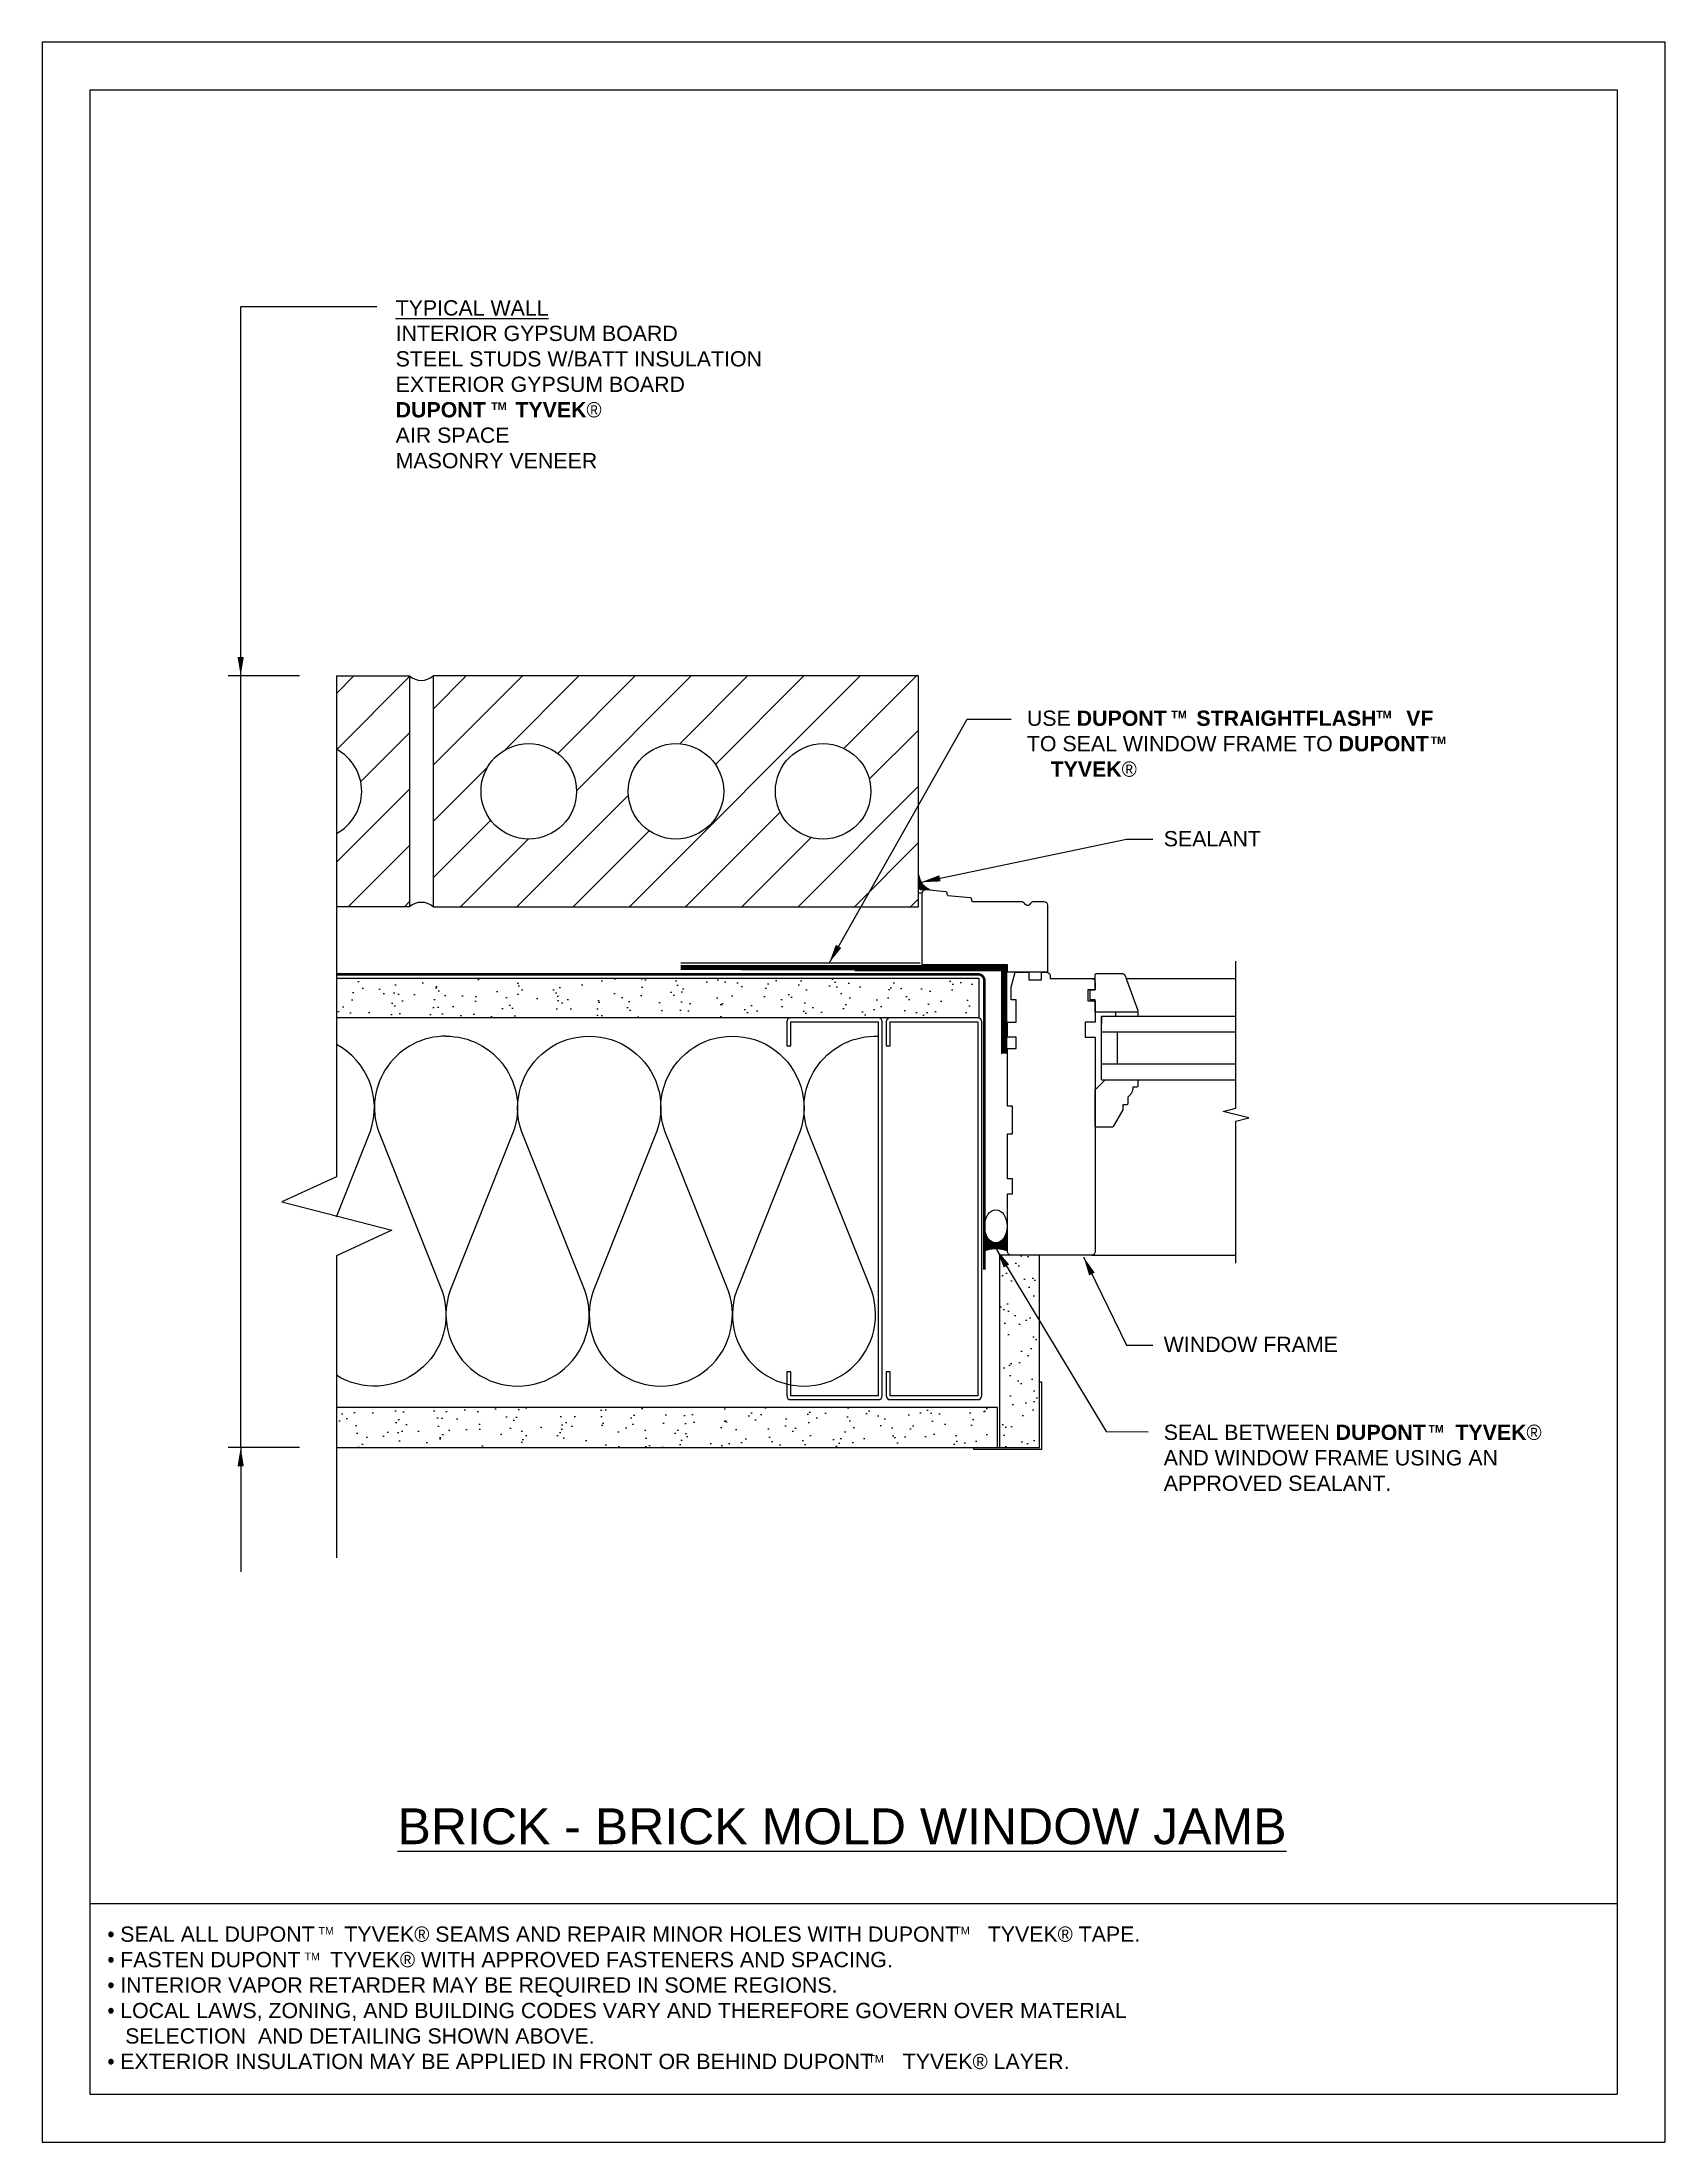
# Model space of a CAD drawing. Extents: x -129 to 26, y 0 to 100.
# Drawn here: x 0 to 25.5, y 0 to 33 of the extents above; entities that cross this region are included whole.
import ezdxf

# ---------------------------------------------------------------- set-up
doc = ezdxf.new("R2010")
doc.units = 0
doc.header["$LTSCALE"] = 1.5
doc.header["$MEASUREMENT"] = 0
doc.linetypes.add('DASHED', pattern=[0.75, 0.5, -0.25])
doc.layers.get('DEFPOINTS').update_dxf_attribs({"linetype": 'CONTINUOUS'})
for name, color, linetype in [('8X11-TTB$0$B', 7, 'CONTINUOUS'), ('A-ANNO-TXT0', 252, 'CONTINUOUS'), ('A-BACKER_ROD', 252, 'CONTINUOUS'), ('A-GYP_BOARD', 252, 'CONTINUOUS'), ('A-METAL_STUD', 252, 'CONTINUOUS'), ('A-WINDOW_FRAME', 252, 'CONTINUOUS'), ('BRICK', 13, 'CONTINUOUS'), ('HATCH', 252, 'CONTINUOUS'), ('INSULATION', 40, 'CONTINUOUS'), ('ROOFING', 7, 'CONTINUOUS'), ('STRUCTURE', 252, 'CONTINUOUS'), ('TEXT', 7, 'CONTINUOUS'), ('TYVEK', 160, 'DASHED')]:
    doc.layers.add(name, color=color, linetype=linetype)
doc.styles.add('DETAILS', font='sanss___.ttf', dxfattribs={"height": 1})
doc.dimstyles.new('TYVEKDETAILS', dxfattribs={"dimscale": 6, "dimtxt": 1.5, "dimasz": 0.1, "dimexe": 0.75, "dimexo": 0.75, "dimgap": 0.75, "dimtad": 0, "dimtih": 1, "dimtoh": 1, "dimdec": 4, "dimzin": 0, "dimtxsty": 'DETAILS', "dimcen": 0.0625, "dimazin": 3, "dimtfac": 1, "dimtdec": 4, "dimtofl": 0, "dimtmove": 0, "dimatfit": 3, "dimtolj": 1, "dimtzin": 0})

msp = doc.modelspace()

# ---------------------------------------------------------------- hatches: boundary and pattern name
at = {"layer": 'BRICK', "linetype": 'CONTINUOUS'}
h = msp.add_hatch(dxfattribs=at)
h.set_pattern_fill('_USER', color=256, scale=0.625, angle=45, style=0, pattern_type=0)
h.set_pattern_definition([(45, (16.64835551701162, -6.755702466342086), (-0.4419417382415922, 0.4419417382415922), [])])
h.paths.add_polyline_path([(13.77264092530825, 23.0372155189711), (6.147640925308252, 23.0372155189711), (6.147640925308252, 19.4122155189711), (13.77264092530825, 19.4122155189711)])
h.paths.add_polyline_path([(13.02264092530825, 21.2247155189711, -1), (11.52264092530825, 21.2247155189711, -1)], flags=16)
h.paths.add_polyline_path([(10.71014092530825, 21.2247155189711, -1), (9.210140925308252, 21.2247155189711, -1)], flags=16)
h.paths.add_polyline_path([(8.397640925308252, 21.2247155189711, -1), (6.897640925308252, 21.2247155189711, -1)], flags=16)
h.paths.add_polyline_path([(5.772640925308252, 23.0372155189711), (4.625016217791796, 23.0372155189711), (4.625016217791796, 21.88678171901996, -0.6005814939459402), (4.625016217791796, 20.56264931892224), (4.625016217791794, 19.4122155189711), (5.77264092530825, 19.4122155189711)])
at = {"layer": 'HATCH'}
h = msp.add_hatch(color=7, dxfattribs=at)
h.dxf.hatch_style = 1
edge = h.paths.add_edge_path()
edge.add_line((13.77263630962389, 19.68032708208441), (13.9512171217301, 19.68032708208441))
edge.add_arc((14.06323932589278, 19.95127541833065), 0.2931927269563021, 187.6209102440912, 247.5376023060598, ccw=False)
edge.add_line((13.77263630962389, 19.9123927476984), (13.77263630962389, 19.68032708208441))
h = msp.add_hatch(dxfattribs=at)
h.set_pattern_fill('AR-SAND,_O', color=256, scale=0.25, angle=90)
h.set_pattern_definition([(52.49999999999999, (-548.1720670244581, -1763.859294403787), (0.4817059422532897, -0.01574833952740207), [0, -0.38, 0, -0.425, 0, -0.40625]), (82.49999999999999, (-548.1720670244581, -1763.859294403787), (0.7055365163074351, 0.4424441763169317), [0, -0.205, 0, -0.3425, 0, -0.13125]), (122.5, (-548.1720670244581, -1764.166794403787), (0.001414763384241117, 0.7785354654378738), [0, -0.125, 0, -0.45, 0, -0.5875]), (132.5, (-548.1720670244581, -1764.166794403787), (0.2194188912335623, 0.7515316511430734), [0, -0.0625, 0, -0.295, 0, -0.3375])])
edge = h.paths.add_edge_path()
edge.add_line((4.625016217791796, 18.29048045528494), (14.71992041487255, 18.29048045528481))
edge.add_line((14.71992041487255, 18.29048045528481), (14.71992041487255, 17.66548045528481))
edge.add_line((14.71992041487255, 17.66548045528481), (4.625016217791796, 17.66548045528494))
h = msp.add_hatch(color=7, dxfattribs=at)
h.dxf.hatch_style = 1
edge = h.paths.add_edge_path()
edge.add_line((14.80801226392806, 13.9939072534732), (14.80801226392806, 14.3411278051085))
edge.add_ellipse((14.98541950319688, 14.34112780510829), major_axis=(-1.259211319253051e-17, -0.2056516063831713), ratio=0.8626591466456877, start_angle=-90, end_angle=90)
edge.add_line((15.16282674246581, 14.3411278051085), (15.1628267424657, 13.99603559839328))
edge.add_arc((14.98814117955436, 13.54124319399619), 0.4871870041235981, 428.9882393637051, 471.699126716756)
h = msp.add_hatch(dxfattribs=at)
h.set_pattern_fill('AR-SAND,_O', color=256, scale=0.25, angle=-1.272221872585407e-14)
h.set_pattern_definition([(217.5, (1797.196042747491, 573.7153033893636), (0.01574833952740192, -0.4817059422532897), [0, -0.38, 0, -0.425, 0, -0.40625]), (187.4999999999999, (1797.196042747491, 573.7153033893636), (-0.4424441763169319, -0.705536516307435), [0, -0.205, 0, -0.3425, 0, -0.13125]), (147.4999999999999, (1797.503542747491, 573.7153033893636), (-0.7785354654378738, -0.001414763384240878), [0, -0.1249999999999999, 0, -0.4499999999999995, 0, -0.587499999999999]), (137.4999999999999, (1797.503542747491, 573.7153033893636), (-0.7515316511430734, -0.2194188912335621), [0, -0.0625, 0, -0.295, 0, -0.3375])])
h.paths.add_polyline_path([(15.04626788841912, 10.91548045528481), (15.67126788841912, 10.91548045528481), (15.67126788841912, 13.93397109593844), (15.04626788841912, 13.93397109593844)])
h = msp.add_hatch(dxfattribs=at)
h.set_pattern_fill('AR-SAND,_O', color=256, scale=0.25, angle=90)
h.set_pattern_definition([(307.5, (-548.1095670244579, 1793.065255314356), (0.4817059422532897, 0.01574833952740201), [0, -0.3799999999999995, 0, -0.4249999999999995, 0, -0.4062499999999995]), (277.5, (-548.1095670244579, 1793.065255314356), (0.7055365163074351, -0.4424441763169318), [0, -0.205, 0, -0.3425, 0, -0.13125]), (237.5, (-548.1095670244579, 1793.372755314356), (0.001414763384241021, -0.7785354654378738), [0, -0.1249999999999999, 0, -0.4499999999999998, 0, -0.5874999999999996]), (227.5, (-548.1095670244579, 1793.372755314356), (0.2194188912335622, -0.7515316511430734), [0, -0.0625, 0, -0.295, 0, -0.3375])])
edge = h.paths.add_edge_path()
edge.add_line((4.625016217791796, 10.91548045528507), (15.01501788841912, 10.91548045528481))
edge.add_line((15.01501788841912, 10.91548045528481), (15.01501788841912, 11.54048045528481))
edge.add_line((15.01501788841912, 11.54048045528481), (4.625016217791796, 11.54048045528507))

# ---------------------------------------------------------------- linework, layer by layer
at = {"layer": '8X11-TTB$0$B', "color": 7}
for p, q in [((0.7499999999999893, 32.25), (0.75, 0.7499999999999964)), ((0.7499999999999893, 32.25), (24.75, 32.25000000000001)), ((24.75, 32.25000000000001), (24.75, 0.7499999999999964)), ((0.75, 3.749999999999996), (24.75, 3.749999999999996)), ((0.75, 0.7499999999999964), (24.75, 0.7499999999999964))]:
    msp.add_line(p, q, dxfattribs=at)
at = {"layer": 'A-ANNO-TXT0', "linetype": 'CONTINUOUS'}
for p, q in [((13.83143157970177, 19.62320797344395), (13.77264092530825, 19.62320797344395, 2.979996827461486e-09)), ((13.79735147489626, 19.68031888797689, 2.979996827461486e-09), (13.95364558009249, 19.68031888797689, 2.979996827461486e-09)), ((16.48892657970174, 18.28435609881104), (16.54798157970182, 18.28435609881104)), ((17.03327202004058, 18.28435609881104), (18.75932623694149, 18.28435609881104)), ((16.64640657970205, 17.69380609881114), (16.64640657970205, 17.57569609881126)), ((16.64640657970205, 17.69380609881114), (18.75931623694152, 17.69380609881114)), ((16.64640657970205, 16.69380609881114), (16.64640657970205, 17.69380609881114)), ((16.64640657970205, 17.44380609881114), (18.75931623694152, 17.44380609881114)), ((16.89640657970205, 16.94380609881114), (16.89640657970205, 17.44380609881114)), ((16.64640657970205, 16.96546109881115), (16.64640657970205, 17.08357109881127)), ((16.64640657970205, 16.94380609881114), (18.75931623694152, 16.94380609881114)), ((16.64640657970205, 16.69380609881114), (18.75931623694152, 16.69380609881114)), ((16.48892657970174, 13.93397109593844), (18.75932623694149, 13.93397109593844))]:
    msp.add_line(p, q, dxfattribs=at)
msp.add_lwpolyline([(18.75932623694149, 13.81089096085028), (18.75932623694149, 16.04392615585137), (18.95930623694136, 16.09394615585139), (18.55932623694144, 16.19392615585135), (18.75932623694149, 16.24392615585131), (18.75932623694149, 18.55548148094303)], dxfattribs=at)
for points in [[(15.30782657970195, 17.18199609593831), (15.30782657970195, 17.35916109593837), (15.17003157970186, 17.35916109593837), (15.17003157970186, 17.59538109593837), (15.30782657970195, 17.59538109593837), (15.30782657970195, 17.94971109593849), (15.22908657970203, 17.94971109593849), (15.22908657970203, 18.14656109593853), (15.28814157970174, 18.38278109593853), (15.50467657970177, 18.38278109593853), (15.50467657970177, 18.26467109593842), (15.70152657970203, 18.26467109593842), (15.70152657970203, 18.38278109593853), (15.78033507118636, 18.38278109593853, -0.3939104756149381), (15.83924621617444, 18.32784556449543), (15.83924621617444, 18.28435609881104), (16.48892657970174, 18.28435609881104, -0.4142135623730838), (16.54798157970191, 18.22530109881109), (16.54798157970191, 18.10719109881121), (16.42987157970202, 18.10719109881121), (16.42987157970202, 17.93002609881115), (16.54798157970191, 17.93002609881115), (16.54798157970191, 17.59538109593837), (16.39050157970206, 17.59538109593837), (16.39050157970206, 17.35916109593837), (16.54798157970191, 17.35916109593837), (16.54798157970191, 13.99302609593838, -0.414213562373095), (16.48892657970174, 13.93397109593844), (15.22908657970203, 13.93397109593844, -0.414213562373095), (15.17003157970186, 13.99302609593838), (15.17003157970186, 14.89853609593843), (15.24877157970178, 14.89853609593843), (15.24877157970178, 15.13475609593844), (15.17003157970186, 15.13475609593844), (15.17003157970186, 15.84341609593844), (15.24877157970178, 15.84341609593844), (15.24877157970178, 16.27648609593849), (15.17003157970186, 16.27648609593849), (15.17003157970186, 17.18199609593831)], [(17.05979157970233, 16.41821609881118), (17.05979157970233, 16.31979109881105, -0.414213562373095), (17.04010657970258, 16.30010609881106), (16.98105157970241, 16.30010609881106), (16.98105157970241, 16.22136609881114), (16.82762218904082, 15.95561859881105, -0.2679491924311219), (16.81057447896757, 15.94577609881117), (16.56766657970212, 15.94577609881117, -0.414213562373095), (16.54798157970237, 15.96546109881115), (16.54798157970237, 16.53632609881107), (16.70546157970222, 16.69380609881114), (17.19758657970243, 16.69380609881114, -0.414213562373095), (17.21727157970219, 16.67412109881116), (17.21727157970219, 16.59538109881101, -0.414213562373095), (17.19758657970243, 16.57569609881103), (17.13853157970226, 16.57569609881103, -0.2360679774997897)]]:
    msp.add_lwpolyline(points, format="xyb", close=True, dxfattribs=at)
msp.add_lwpolyline([(16.86690685717195, 17.75286109881109), (16.86690685717195, 17.69380609881114), (17.22123685717207, 17.69380609881114), (17.22123685717207, 17.75286109881109)], close=True, dxfattribs=at)
msp.add_arc((14.06324394157714, 19.95127541833065, 2.979996827461486e-09), 0.2931927269563021, 187.6209102440913, 247.5376023060599, dxfattribs=at)
at = {"layer": 'A-BACKER_ROD'}
msp.add_ellipse((14.98541950319688, 14.38875134917744), major_axis=(1.593632507873604e-17, 0.2602685349295112), ratio=0.68163152843992, dxfattribs=at)
at = {"layer": 'A-GYP_BOARD', "elevation": 2.979996827461446e-09}
for points in [[(4.625016217791796, 18.29048045528494), (14.71992041487255, 18.29048045528481), (14.71992041487255, 17.66548045528481), (4.625016217791796, 17.66548045528494)], [(4.625016217791796, 10.91548045528507), (15.01501788841912, 10.91548045528481), (15.01501788841912, 11.54048045528481), (4.625016217791796, 11.54048045528507)]]:
    msp.add_lwpolyline(points, dxfattribs=at)
for points in [[(15.04626788841912, 10.91548045528481), (15.67126788841912, 10.91548045528481), (15.67126788841912, 13.93397109593844), (15.04626788841912, 13.93397109593844)], [(14.64001788841912, 10.91548045528481), (15.67126788841912, 10.91548045528481), (15.67126788841912, 11.94673045528481), (15.70251788841912, 11.94673045528481), (15.70251788841912, 10.88423045528481), (14.64001788841912, 10.88423045528481)]]:
    msp.add_lwpolyline(points, close=True, dxfattribs=at)
at = {"layer": 'A-METAL_STUD', "elevation": 2.979996827461446e-09}
for points in [[(11.76501788841912, 12.10298045528481), (11.70251788841867, 12.10298045528481), (11.70251788841867, 11.72798045528481, 0.414213562373095), (11.76501788841867, 11.66548045528481), (13.14001788841867, 11.66548045528481, 0.414213562373095), (13.20251788841867, 11.72798045528481), (13.20251788841867, 17.60298045528481, 0.414213562373095), (13.14001788841867, 17.66548045528481), (11.76501788841867, 17.66548045528481, 0.414213562373095), (11.70251788841867, 17.60298045528481), (11.70251788841867, 17.22798045528481), (11.76501788841912, 17.22798045528481), (11.76501788841912, 17.60298045528481), (13.14001788841867, 17.60298045528481), (13.14001788841821, 11.72798045528481), (11.76501788841912, 11.72798045528481)], [(13.32751788841958, 12.10298045528481), (13.26501788841912, 12.10298045528481), (13.26501788841912, 11.72798045528481, 0.414213562373095), (13.32751788841912, 11.66548045528481), (14.70251788841912, 11.66548045528481, 0.414213562373095), (14.76501788841912, 11.72798045528481), (14.76501788841912, 17.60298045528481, 0.414213562373095), (14.70251788841912, 17.66548045528481), (13.32751788841912, 17.66548045528481, 0.414213562373095), (13.26501788841912, 17.60298045528481), (13.26501788841912, 17.22798045528481), (13.32751788841958, 17.22798045528481), (13.32751788841958, 17.60298045528481), (14.70251788841912, 17.60298045528481), (14.70251788841867, 11.72798045528481), (13.32751788841958, 11.72798045528481)]]:
    msp.add_lwpolyline(points, format="xyb", close=True, dxfattribs=at)
at = {"layer": 'A-WINDOW_FRAME'}
for points in [[(13.83143157970177, 19.62320797344395, -0.4426170886650665), (13.89614675061685, 19.68199109593852), (14.19651238035796, 19.65306917533951, -0.3639702342662094), (14.21424997443414, 19.63501926847405), (14.21636293014255, 19.60817162064448, 0.3639702342662031), (14.23410052421873, 19.59012171377902), (14.58273969274004, 19.55655158007772, -0.3639702342662011), (14.60047728681621, 19.53850167321227), (14.60245851357968, 19.51332780032691, 0.391392455463091), (14.62208283129421, 19.49518726762632), (15.38268531926077, 19.49518726762632, -0.26794919243114), (15.43382844948127, 19.46565976762632, 0.577350269189697), (15.53611470992227, 19.46565976762631, -0.2679491924311367), (15.58725784014276, 19.49518726762632), (15.74087657970176, 19.49518726762632, -0.414213562373095), (15.79993157970176, 19.43613226762632), (15.79993157970176, 18.38278109593853), (15.17001157970176, 18.38278109593853), (15.17001157970176, 18.50089109593853), (13.83143157970177, 18.50089109593853)], [(17.19860728618909, 17.75286109881125), (16.54798157970183, 17.75286109881127), (16.54798157970182, 17.94971109881126), (16.46924157970182, 17.94971109881127), (16.46924157970182, 18.10719109881127), (16.54798157970182, 18.10719109881127), (16.54798157970183, 18.34338689577194, -0.414213562373095), (16.56766657970183, 18.36307189577194), (16.9632710568113, 18.36307189577193, -0.3152987888789657), (17.01876460453181, 18.32421489533603), (17.21710513542926, 17.77927876533262, -0.5205670505517532)]]:
    msp.add_lwpolyline(points, format="xyb", close=True, dxfattribs=at)
at = {"layer": 'BRICK', "linetype": 'CONTINUOUS', "elevation": 2.979996827461486e-09}
msp.add_lwpolyline([(4.625016217791796, 23.0372155189711), (5.772640925308252, 23.0372155189711), (5.772640925308252, 19.4122155189711), (4.625016217791796, 19.4122155189711)], dxfattribs=at)
msp.add_lwpolyline([(13.77264092530825, 23.0372155189711), (6.147640925308252, 23.0372155189711), (6.147640925308252, 19.4122155189711), (13.77264092530825, 19.4122155189711)], close=True, dxfattribs=at)
at = {"layer": 'BRICK', "linetype": 'CONTINUOUS'}
for centre in [(7.647640925308252, 21.2247155189711, 2.979996827461486e-09), (9.960140925308252, 21.2247155189711, 2.979996827461486e-09), (12.27264092530825, 21.2247155189711, 2.979996827461486e-09)]:
    msp.add_circle(centre, 0.75, dxfattribs=at)
for centre, radius, start, end in [((5.960140925308025, 23.2609342764028, 2.979996827461486e-09), 0.2919012374533256, 230.0334297092304, 309.9665702907691), ((4.272640925308252, 21.2247155189711, 2.979996827461486e-09), 0.75, 298.0235036978403, 61.97649630215971), ((5.960140925308025, 19.1884967615394, 2.979996827461486e-09), 0.2919012374533256, 50.03342970923076, 129.9665702907695)]:
    msp.add_arc(centre, radius, start, end, dxfattribs=at)
at = {"layer": 'DEFPOINTS'}
for p, q in [((-5.329070518200751e-15, 33), (0, -3.552713678800501e-15)), ((-5.329070518200751e-15, 33), (25.5, 33)), ((25.5, 33), (25.5, -3.552713678800501e-15)), ((0, -3.552713678800501e-15), (25.5, -3.552713678800501e-15))]:
    msp.add_line(p, q, dxfattribs=at)
at = {"layer": 'INSULATION', "elevation": 2.979996827461446e-09}
for points in [[(6.347443990625063, 17.37766057637447, 0.5155500965722314), (5.284334658004266, 15.88466119200684), (6.285553323245178, 13.3706599607437, -0.7078410609610565), (4.625016217791796, 12.04940035154023, -0.7078410609610565)], [(4.625016217791796, 14.53995899134099), (5.160553323245178, 15.88466119200638, 0.3695498180348316), (4.625016217791798, 17.24628653473178)], [(6.347443990624896, 17.37766057637447, -0.5155500965722299), (7.410553323245693, 15.88466119200684), (6.409334658004781, 13.3706599607437, 1.404370499403762), (8.535553323244557, 13.37065996074643), (7.534334658004781, 15.88466119200638, -1.404370499398822), (9.66055332324592, 15.88466119200638), (8.659334658005008, 13.37065996074279, 1.404370499403763), (10.78555332324456, 13.37065996074575), (9.784334658005008, 15.88466119200547, -1.404370499398822), (11.91055332324592, 15.88466119200638), (10.90933465800501, 13.37065996074279, 1.404370499403762), (13.03555332324456, 13.37065996074575), (12.03433465800501, 15.88466119200547, -0.5275875311540645), (13.14001788841865, 17.376854715847)]]:
    msp.add_lwpolyline(points, format="xyb", dxfattribs=at)
at = {"layer": 'ROOFING', "color": 253, "const_width": 0.08}
msp.add_lwpolyline([(15.12716571882984, 17.10095995348908), (15.12716571882984, 18.45359537861762), (10.03530847215944, 18.45473539738461)], dxfattribs=at)
at = {"layer": 'ROOFING'}
for points in [[(13.79960637554412, 18.5271303705355), (10.03540723868352, 18.5271303705355)], [(15.07852713906782, 17.10181536366133), (15.07852713906782, 18.40322724529134), (12.76929472644624, 18.40322724529134)]]:
    msp.add_lwpolyline(points, dxfattribs=at)
at = {"layer": 'STRUCTURE', "elevation": 2.979996827461486e-09}
msp.add_lwpolyline([(4.625016217791796, 23.0372155189711), (4.625009810991582, 15.16935618135112), (3.768351919064532, 14.77406779600103), (5.49881224036066, 14.33023289649579), (4.625013505762002, 13.92719662743725), (4.625013505761967, 9.180271784540182)], dxfattribs=at)
at = {"layer": 'TEXT'}
for p, q in [((5.259457637434103, 28.84037286754258, 2.979996827461446e-09), (3.12193794591618, 28.84037286754258, 2.979996827461446e-09)), ((4.04674343156303, 23.03721551897111, 2.979996827461486e-09), (2.923343396430454, 23.03721551897109, 2.979996827461486e-09)), ((3.121937945916173, 10.91548045528507, 2.979996827461446e-09), (3.12193794591618, 23.03721551897108, 2.979996827461486e-09)), ((4.046743431563023, 10.91548045528507, 2.979996827461446e-09), (2.923343396430454, 10.91548045528505, 2.979996827461446e-09))]:
    msp.add_line(p, q, dxfattribs=at)
at = {"layer": 'TYVEK', "const_width": 0.04}
msp.add_lwpolyline([(14.80671341845169, 13.70640203337481), (14.80671341845169, 18.24903582031522, 0.4142134732284982), (14.70671344888756, 18.34903582031522), (4.625016217791798, 18.34903888876741)], format="xyb", dxfattribs=at)

# ---------------------------------------------------------------- texts
at = {"layer": 'TEXT', "attachment_point": 4, "style": 'DETAILS'}
for s, insert, char_height in [('{\\fArial|b0|i0|c0|p34;\\LTYPICAL WALL\\P}INTERIOR GYPSUM BOARD\\PSTEEL STUDS W/BATT INSULATION\\PEXTERIOR GYPSUM BOARD\\P{\\fArial|b1|i0|c0|p34;DUPONT     TYVEK\\fSymbol|b0|i0|c2|p18;â }\\P{\\fArial|b0|i0|c0|p34;AIR SPACE\\PMASONRY VENEER}', (5.556315767872956, 27.61967467887587, 1.489998413730723e-09), 0.24), ('{\\fSansSerif|b1|i0|c2|p2;TM}', (7.058047253873792, 27.27728111739965, 1.489998413730723e-09), 0.12), ('{\\fSansSerif|b1|i0|c2|p2;TM}', (17.74344714073968, 22.429935610554, 1.489998413730723e-09), 0.119999999988), ('{\\fSansSerif|b1|i0|c2|p2;TM}', (20.96185242265356, 22.429935610554, 1.489998413730723e-09), 0.119999999988), ('{\\fSansSerif|b1|i0|c2|p2;TM}', (21.8171065973561, 22.02608964553637, 1.489998413730723e-09), 0.119999999988), ('{\\fSansSerif|b1|i0|c2|p2;TM}', (21.7824172130977, 11.20805984837306, 1.489998413730723e-09), 0.119999999988)]:
    msp.add_mtext(s, dxfattribs=dict(at, insert=insert, char_height=char_height))
at = {"layer": 'TEXT', "attachment_point": 1, "style": 'DETAILS'}
for s, insert, char_height, width in [('USE{\\fSansSerif|b1|i0|c2|p2; DUPONT     STRAIGHTFLASH     VF\\P}TO SEAL WINDOW FRAME TO{\\fSansSerif|b1|i0|c2|p2; DUPONT     \\fArial|b1|i0|c0|p34;TYVEK\\fSymbol|b0|i0|c2|p18;â }', (15.47421410082377, 22.49404854531832, 1.489998413730723e-09), 0.239999999976, 6.336143068404846), ('SEALANT', (17.62408868214865, 20.60062151088614, 1.489998413730717e-09), 0.24, 8.65985794177027), ('WINDOW FRAME', (17.62408868214865, 12.65355962524089, 1.489998413730717e-09), 0.24, 8.65985794177027), ('SEAL{\\fSansSerif|b1|i0|c2|p2; }BETWEEN{\\fSansSerif|b1|i0|c2|p2; DUPONT     \\fArial|b1|i0|c0|p34;TYVEK\\fSymbol|b0|i0|c2|p18;â }\\PAND WINDOW FRAME USING AN APPROVED SEALANT.', (17.62408868214865, 11.27217278313739, 1.489998413730723e-09), 0.239999999976, 6.557973606230769), ('{\\LBRICK - BRICK MOLD WINDOW JAMB}', (5.585704194513768, 5.242717494525166), 0.5625, 15.90370243262177), ('{\\fSymbol|b0|i0|c2|p18;· }SEAL ALL DUPONT     TYVEK{\\fSymbol|b0|i0|c2|p18;â} SEAMS AND REPAIR MINOR HOLES WITH DUPONT     TYVEK{\\fSymbol|b0|i0|c2|p18;â} TAPE.\\P{\\fSymbol|b0|i0|c2|p18;· }FASTEN DUPONT     TYVEK{\\fSymbol|b0|i0|c2|p18;â} WITH APPROVED FASTENERS AND SPACING.\\P{\\fSymbol|b0|i0|c2|p18;· }INTERIOR VAPOR RETARDER MAY BE REQUIRED IN SOME REGIONS.\\P{\\fSymbol|b0|i0|c2|p18;· }LOCAL LAWS, ZONING, AND BUILDING CODES VARY AND THEREFORE GOVERN OVER MATERIAL \\P   SELECTION  AND DETAILING SHOWN ABOVE.\\P{\\fSymbol|b0|i0|c2|p18;· }EXTERIOR INSULATION MAY BE APPLIED IN FRONT OR BEHIND DUPONT     TYVEK{\\fSymbol|b0|i0|c2|p18;â} LAYER.', (1.027317918761948, 3.386548770354997), 0.24, 18.03162460604077), ('TM', (4.344773299482402, 3.378448044389867), 0.12, 8.310000000000002), ('TM', (14.33469141423441, 3.382851523352949), 0.12, 8.310000000000002), ('TM', (4.124150968053737, 2.976885021724172), 0.12, 8.310000000000002), ('TM', (12.98285850313958, 1.364580890649247), 0.12, 8.310000000000002)]:
    msp.add_mtext(s, dxfattribs=dict(at, insert=insert, char_height=char_height, width=width))

# ---------------------------------------------------------------- leaders
at = {"layer": 'TEXT'}
for points in [[(3.12193794591618, 23.03721551897108, 2.979996827461446e-09), (3.12193794591618, 28.84037286754258, 2.979996827461446e-09)], [(12.36718286374857, 18.5271303705355, 2.979996827461446e-09), (14.53607639638044, 22.36047073579356, 2.979996827461446e-09), (15.226479124744, 22.36047073579356, 2.979996827461446e-09)], [(13.81425468013652, 19.79646481524633, -4.46999524119217e-09), (17.03860038280351, 20.47131221285336, -4.46999524119217e-09), (17.45269433821306, 20.47131221285336, -4.46999524119217e-09)], [(14.99820043658046, 14.02342681103053, -1.489998413730725e-09), (16.71873738030311, 11.1627365068017, -1.489998413730725e-09), (17.37717359602723, 11.1616192612205, -1.489998413730725e-09)], [(16.36433356592907, 13.90967583285395, -4.46999524119217e-09), (17.03860038280351, 12.52425032720811, -4.46999524119217e-09), (17.45269433821306, 12.52425032720811, -4.46999524119217e-09)], [(3.121937945916173, 10.91548045528507, 2.979996827461446e-09), (3.121937945916173, 8.95937904555226, 2.979996827461446e-09)]]:
    msp.add_leader(points, dimstyle='TYVEKDETAILS', override={"dimscale": 3, "dimfxl": 3}, dxfattribs=at)

doc.saveas('drawing.dxf')
